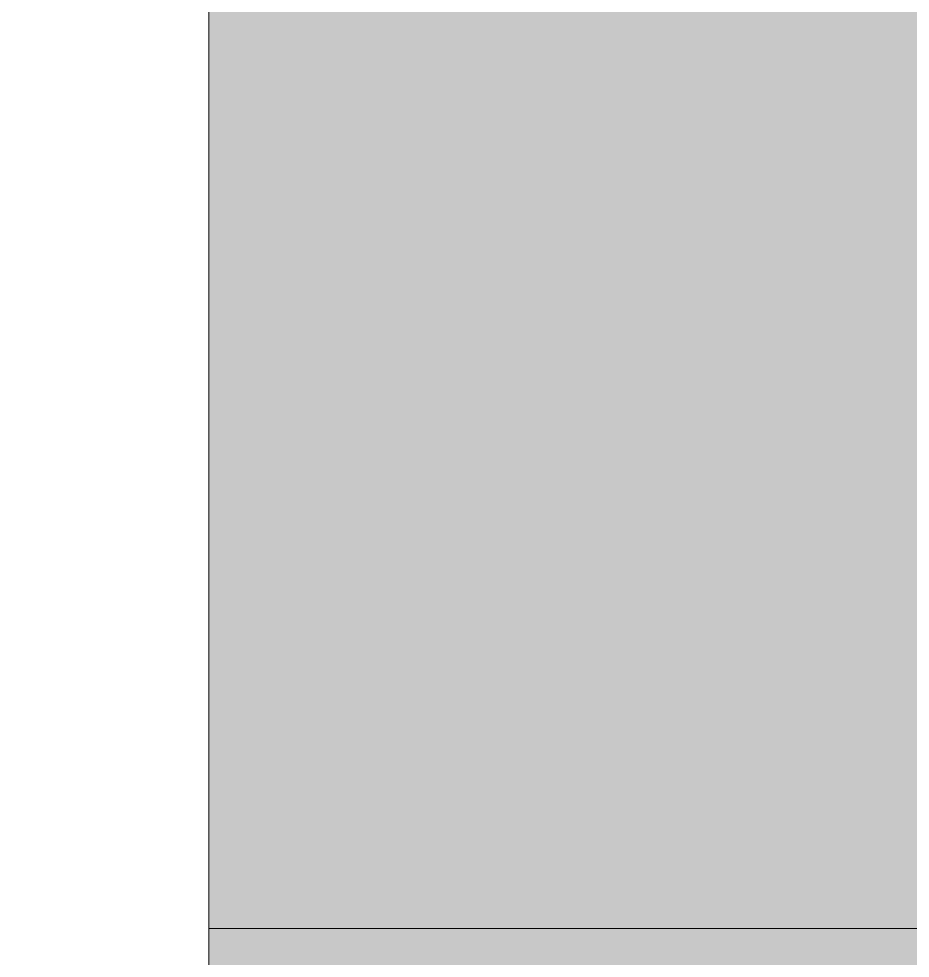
# Model space of a CAD drawing. Header units: inches. Extents: x 20139 to 37433, y -23296 to -20170.
# Drawn here: x 31334.0245 to 31334.3745, y -22545.0644 to -22544.6955 of the extents above; entities that cross this region are included whole.
import ezdxf

# ---------------------------------------------------------------- set-up
doc = ezdxf.new("R2010")
doc.units = ezdxf.units.IN
doc.header["$MEASUREMENT"] = 0
for name, color, linetype, lineweight in [('A-GLAZ-CWMG', 51, 'Continuous', 9), ('I-WALL', 2, 'Continuous', 9), ('S-COLS', 52, 'Continuous', 9)]:
    doc.layers.add(name, color=color, linetype=linetype, lineweight=lineweight)

# ---------------------------------------------------------------- blocks, each defined once
blk = doc.blocks.new('HSS-Hollow Structural Section-Column - HSS6X6X1_4-V88-Level 1')
at = {"layer": 'S-COLS'}
h = blk.add_hatch(dxfattribs=at)
h.set_pattern_fill('FP_24', color=256, style=0, pattern_type=2)
h.set_pattern_definition([(225, (31331.1, -22543.053), (23.758788, -23.758788), []), (225, (31331.1, -22579.053), (23.758788, -23.758788), [])])
h.paths.add_polyline_path([(-2.534, 3), (-2.86351, 2.86351), (-3, 2.534), (-2.69876, 2.69876)], flags=0)
h.paths.add_polyline_path([(2.534, 3), (-2.534, 3), (-2.534, 2.767), (2.534, 2.767)], flags=0)
h.paths.add_polyline_path([(2.534, 3), (2.69876, 2.69876), (3, 2.534), (2.86351, 2.86351)], flags=0)
h.paths.add_polyline_path([(-3, -2.534), (-2.86351, -2.86351), (-2.534, -3), (-2.69876, -2.69876)], flags=0)
h.paths.add_polyline_path([(-2.767, 2.534), (-3, 2.534), (-3, -2.534), (-2.767, -2.534)], flags=0)
h.paths.add_polyline_path([(3, -2.534), (2.69876, -2.69876), (2.534, -3), (2.86351, -2.86351)], flags=0)
h.paths.add_polyline_path([(3, 2.534), (2.767, 2.534), (2.767, -2.534), (3, -2.534)], flags=0)
h.paths.add_polyline_path([(-2.534, -2.767), (-2.534, -3), (2.534, -3), (2.534, -2.767)], flags=0)
at = {"layer": 'S-COLS', "lineweight": 15}
blk.add_line((-3, -2.534), (-3, 2.534), dxfattribs=at)
blk = doc.blocks.new('Rectangular Mullion - Rectangular Mullion 1-V110-Level 1')
at = {"layer": 'A-GLAZ-CWMG'}
h = blk.add_hatch(color=256, dxfattribs=at)
h.paths.add_polyline_path([(22070.26523, -22545.05281), (22075.40723, -22545.05281), (22075.40723, -22544.30281), (22069.87323, -22544.30281), (22069.87323, -22545.05281)], flags=0)
h.paths.add_polyline_path([(22096.82773, -22545.05281), (22096.82773, -22544.30281), (22075.64023, -22544.30281), (22075.64023, -22545.05281), (22078.49485, -22545.05281)], flags=0)
h.paths.add_polyline_path([(22069.87323, -22543.30281), (22075.40723, -22543.30281), (22075.40723, -22541.05281), (22070.26523, -22541.05281), (22070.26523, -22542.92781), (22069.87323, -22542.92781)], flags=0)
h.paths.add_polyline_path([(22096.82773, -22543.30281), (22096.82773, -22541.05281), (22075.64023, -22541.05281), (22075.64023, -22543.30281), (22078.49485, -22543.30281)], flags=0)
blk.add_line((22075.64023, -22545.05281), (22096.82773, -22545.05281), dxfattribs=at)

msp = doc.modelspace()

# ---------------------------------------------------------------- hatches: boundary and pattern name
at = {"layer": 'I-WALL'}
h = msp.add_hatch(color=256, dxfattribs=at)
h.paths.add_polyline_path([(31393.47419, -22545.55281), (31426.97419, -22545.55281), (31426.97419, -22545.05281), (31334.09919, -22545.05281), (31334.09919, -22545.55281), (31392.47419, -22545.55281)], flags=0)
h.paths.add_polyline_path([(31393.47419, -22541.05281), (31426.97419, -22541.05281), (31426.97419, -22540.55281), (31334.09919, -22540.55281), (31334.09919, -22541.05281), (31392.47419, -22541.05281)], flags=0)

# ---------------------------------------------------------------- block references
at = {"layer": 'A-GLAZ-CWMG'}
msp.add_blockref('Rectangular Mullion - Rectangular Mullion 1-V110-Level 1', (9258.45897, 0), dxfattribs=at)
at = {"layer": 'S-COLS', "rotation": 180}
msp.add_blockref('HSS-Hollow Structural Section-Column - HSS6X6X1_4-V88-Level 1', (31331.09919, -22543.05281), dxfattribs=at)

doc.saveas('drawing.dxf')
